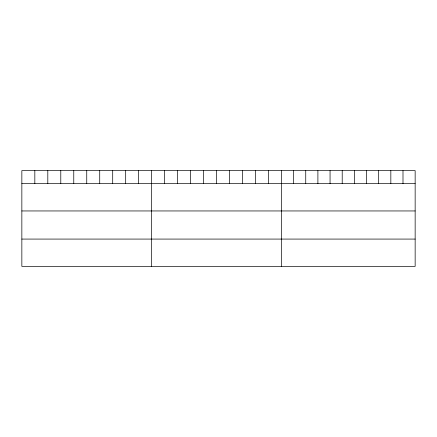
<?xml version="1.0" encoding="UTF-8"?>
<svg xmlns="http://www.w3.org/2000/svg" width="437" height="437" viewBox="0 0 437 437"><rect width="100%" height="100%" fill="white"/><g stroke="black" fill="none" stroke-linecap="round" stroke-linejoin="round"><path stroke-width="0.66" d="M415.15 183.649L415.15 266.379L21.85 266.379L21.85 170.621L415.15 170.621L415.15 183.649L21.85 183.649M21.85 210.951L415.15 210.951M21.85 239.077L415.15 239.077M402.996 170.621L402.996 183.649M390.836 170.621L390.836 183.649M378.682 170.621L378.682 183.649M366.523 170.621L366.523 183.649M354.369 170.621L354.369 183.649M342.209 170.621L342.209 183.649M330.055 170.621L330.055 183.649M317.896 170.621L317.896 183.649M305.742 170.621L305.742 183.649M293.582 170.621L293.582 183.649M281.428 170.621L281.428 266.379M268.449 170.621L268.449 183.649M255.47 170.621L255.47 183.649M242.491 170.621L242.491 183.649M229.512 170.621L229.512 183.649M216.534 170.621L216.534 183.649M203.555 170.621L203.555 183.649M190.576 170.621L190.576 183.649M177.597 170.621L177.597 183.649M164.618 170.621L164.618 183.649M151.639 170.621L151.639 266.379M138.66 170.621L138.66 183.649M125.681 170.621L125.681 183.649M112.702 170.621L112.702 183.649M99.723 170.621L99.723 183.649M86.745 170.621L86.745 183.649M73.766 170.621L73.766 183.649M60.787 170.621L60.787 183.649M47.808 170.621L47.808 183.649M34.829 170.621L34.829 183.649"/></g></svg>
